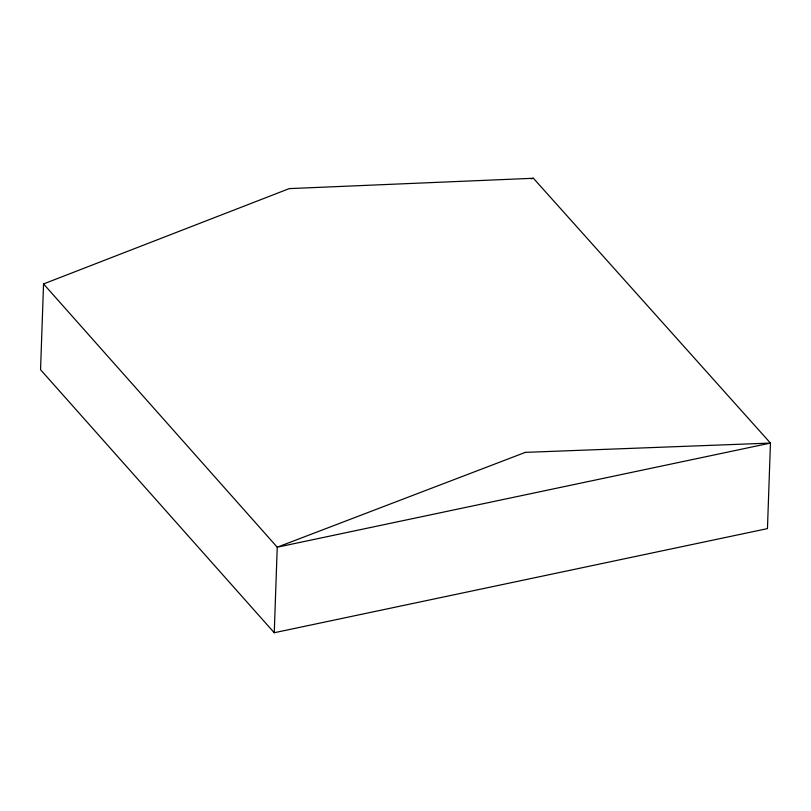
<?xml version="1.0" encoding="UTF-8"?>
<svg xmlns="http://www.w3.org/2000/svg" width="811" height="811" viewBox="0 0 811 811"><rect width="100%" height="100%" fill="white"/><g stroke="black" fill="none" stroke-linecap="round" stroke-linejoin="round"><path stroke-width="1.22" d="M43.551 283.931L40.55 369.715L274.25 632.732L767.459 528.61L770.45 443.08L533.405 178.268L289.233 188.618L43.551 283.931L277.24 547.202L274.25 632.732M530.931 178.805L533.405 178.268M525.335 452.376L277.24 547.202L770.45 443.08L525.335 452.376"/></g></svg>
